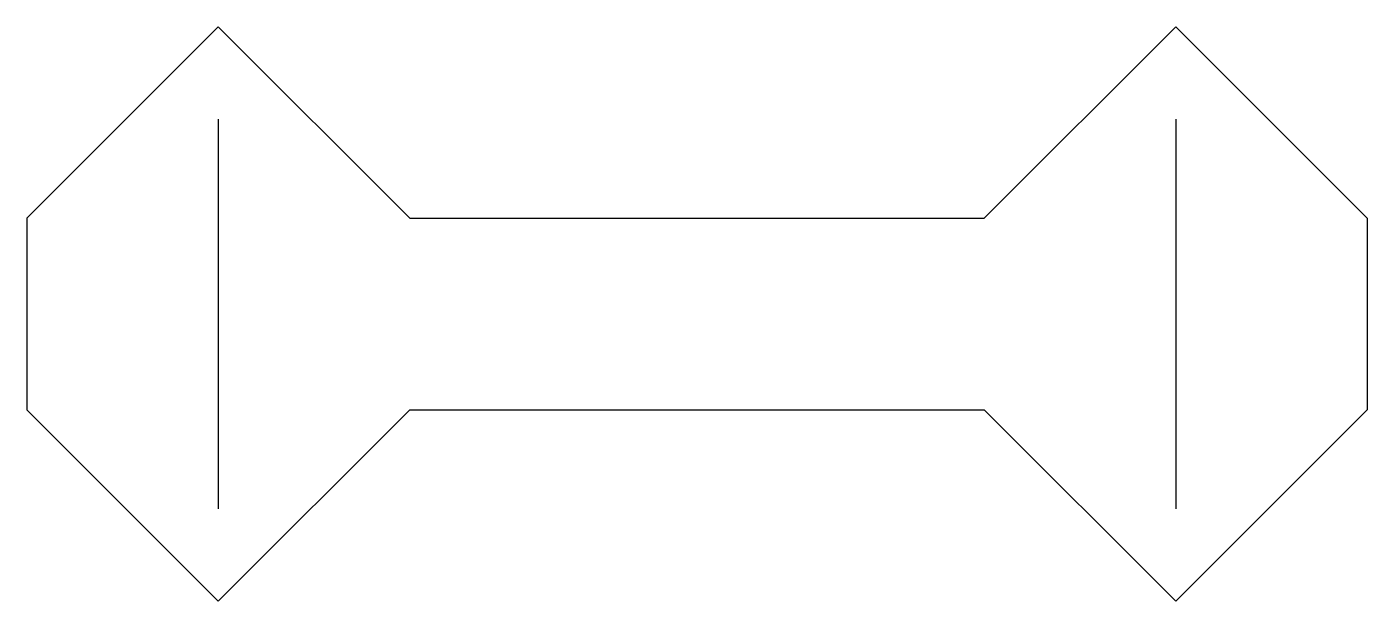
# Model space of a CAD drawing. Header units: millimetres. Extents: x 1375.913 to 1376.263, y 2678.782 to 2678.932.
import ezdxf

# ---------------------------------------------------------------- set-up
doc = ezdxf.new("R2010")
doc.units = ezdxf.units.MM
doc.header["$LTSCALE"] = 10
doc.layers.add('Equipam_fitness', color=1, linetype='Continuous')

msp = doc.modelspace()

# ---------------------------------------------------------------- linework, layer by layer
at = {"layer": 'Equipam_fitness'}
for p, q in [((1375.91252, 2678.88169), (1375.96252, 2678.93169)), ((1376.01252, 2678.88169), (1375.96252, 2678.93169)), ((1376.16252, 2678.88169), (1376.21252, 2678.93169)), ((1376.26252, 2678.88169), (1376.21252, 2678.93169)), ((1375.96252, 2678.90758), (1375.96252, 2678.80579)), ((1376.21252, 2678.90758), (1376.21252, 2678.80579)), ((1375.91252, 2678.88169), (1375.91252, 2678.83169)), ((1376.01252, 2678.88169), (1376.16252, 2678.88169)), ((1376.26252, 2678.88169), (1376.26252, 2678.83169)), ((1375.91252, 2678.83169), (1375.96252, 2678.78169)), ((1376.01252, 2678.83169), (1375.96252, 2678.78169)), ((1376.01252, 2678.83169), (1376.16252, 2678.83169)), ((1376.16252, 2678.83169), (1376.21252, 2678.78169)), ((1376.26252, 2678.83169), (1376.21252, 2678.78169))]:
    msp.add_line(p, q, dxfattribs=at)

doc.saveas('drawing.dxf')
